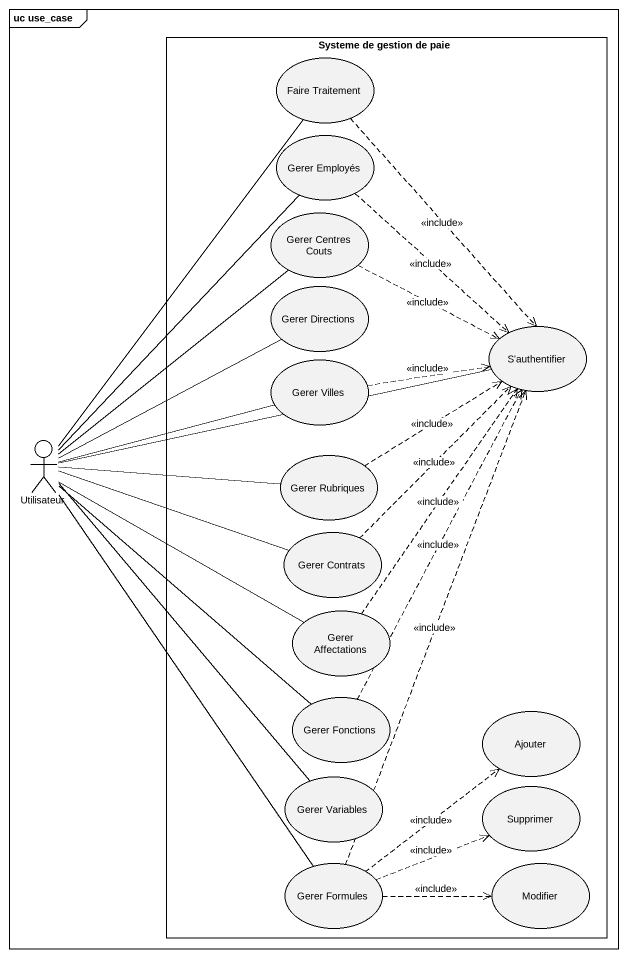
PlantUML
@startuml
mainframe uc use_case
rectangle "Systeme de gestion de paie" as Systeme_de_gestion_de_paie {
  usecase "Faire Traitement" as Faire_Traitement
  usecase "Gerer Employés" as Gerer_Employés
  usecase "Gerer Centres Couts" as Gerer_Centres_Couts
  usecase "Gerer Directions" as Gerer_Directions
  usecase "S'authentifier" as S_authentifier
  usecase "Gerer Villes" as Gerer_Villes
  usecase "Gerer Rubriques" as Gerer_Rubriques
  usecase "Gerer Contrats" as Gerer_Contrats
  usecase "Gerer Affectations" as Gerer_Affectations
  usecase "Gerer Fonctions" as Gerer_Fonctions
  usecase Ajouter
  usecase "Gerer Variables" as Gerer_Variables
  usecase Supprimer
  usecase "Gerer Formules" as Gerer_Formules
  usecase Modifier
}
actor Utilisateur
Faire_Traitement ..> S_authentifier : <<include>>
Gerer_Employés ..> S_authentifier : <<include>>
Gerer_Centres_Couts .right.> S_authentifier : <<include>>
Gerer_Villes .right.> S_authentifier : <<include>>
Utilisateur -up- Faire_Traitement
Utilisateur -up- Gerer_Employés
Utilisateur -up- Gerer_Centres_Couts
Utilisateur -right- Gerer_Directions
Utilisateur -right- S_authentifier
Utilisateur -right- Gerer_Villes
Utilisateur -right- Gerer_Rubriques
Utilisateur -right- Gerer_Contrats
Utilisateur -right- Gerer_Affectations
Utilisateur -- Gerer_Fonctions
Utilisateur -- Gerer_Variables
Utilisateur -- Gerer_Formules
Gerer_Rubriques .up.> S_authentifier : <<include>>
Gerer_Contrats .up.> S_authentifier : <<include>>
Gerer_Affectations .up.> S_authentifier : <<include>>
Gerer_Fonctions .up.> S_authentifier : <<include>>
Gerer_Formules .up.> S_authentifier : <<include>>
Gerer_Formules .up.> Ajouter : <<include>>
Gerer_Formules .right.> Supprimer : <<include>>
Gerer_Formules .right.> Modifier : <<include>>
@enduml
